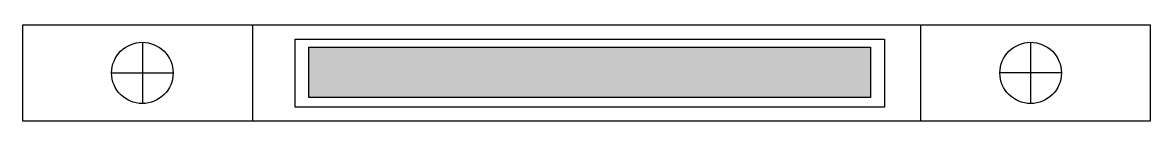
# Model space of a CAD drawing. Header units: millimetres. Extents: x 0 to 4.8, y -0.41 to 0.
import ezdxf

# ---------------------------------------------------------------- set-up
doc = ezdxf.new("R2010")
doc.units = ezdxf.units.MM

msp = doc.modelspace()

# ---------------------------------------------------------------- hatches: boundary and pattern name
msp.add_hatch(color=2).paths.add_polyline_path([(1.219, -0.0931), (3.6085, -0.0931), (3.6085, -0.3093), (1.219, -0.3093)])

# ---------------------------------------------------------------- linework, layer by layer
at = {"color": 7}
for p, q in [((0.9786, 0), (0.9786, -0.408)), ((3.8214, 0), (3.8214, -0.408)), ((0.5098, -0.0729), (0.5098, -0.3346)), ((4.2902, -0.0729), (4.2902, -0.3346)), ((0.3789, -0.2037), (0.6406, -0.2037)), ((4.4211, -0.2037), (4.1594, -0.2037))]:
    msp.add_line(p, q, dxfattribs=at)
for points in [[(0, 0), (0, -0.408), (4.8, -0.408), (4.8, 0)], [(1.16, -0.0601), (3.6682, -0.0601), (3.6682, -0.3501), (1.16, -0.3501)], [(1.219, -0.0931), (3.6085, -0.0931), (3.6085, -0.3093), (1.219, -0.3093)]]:
    msp.add_lwpolyline(points, close=True, dxfattribs=at)
for centre in [(0.5098, -0.2037), (4.2902, -0.2037)]:
    msp.add_circle(centre, 0.1308, dxfattribs=at)

doc.saveas('drawing.dxf')
